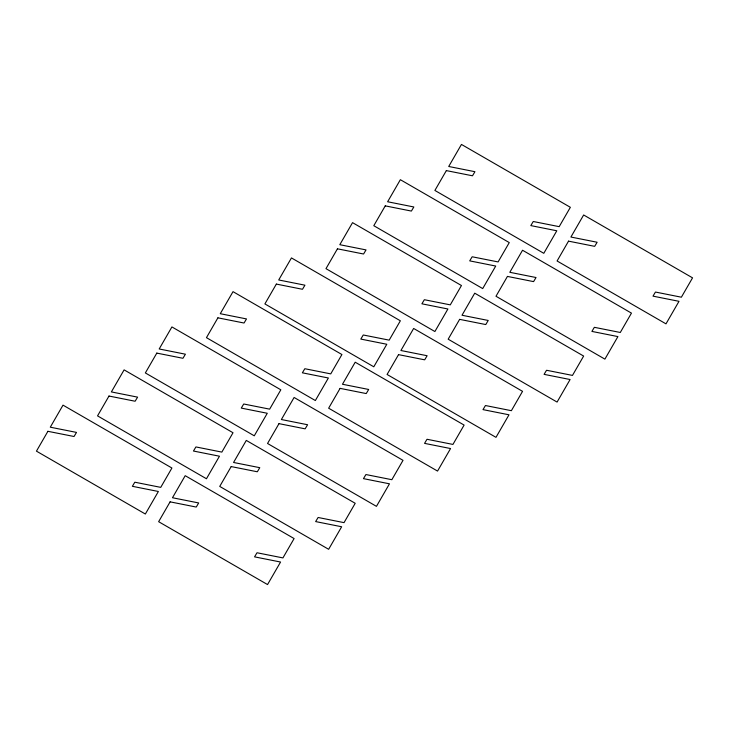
<?xml version="1.0" encoding="UTF-8"?>
<svg xmlns="http://www.w3.org/2000/svg" width="729" height="729" viewBox="0 0 729 729"><rect width="100%" height="100%" fill="white"/><g stroke="black" fill="none" stroke-linecap="round" stroke-linejoin="round"><path stroke-width="1.09" d="M47.904 431.313L36.45 451.151L145.353 514.027L158.375 491.483L132.368 486.307L134.819 482.206L160.745 487.364L171.916 468.018L63.013 405.142L50.283 427.194L76.499 432.406L74.048 436.507L47.904 431.313M108.995 396.038L97.54 415.876L206.453 478.753L219.465 456.208L193.458 451.032L195.91 446.932L221.844 452.098L233.016 432.744L124.103 369.867L111.373 391.92L137.59 397.141L135.138 401.242L108.995 396.038M156.808 353.1L145.353 372.938L254.266 435.814L267.279 413.27L241.272 408.094L243.723 403.994L269.657 409.151L280.829 389.805L171.916 326.929L159.186 348.981L185.403 354.194L182.952 358.294L156.808 353.1M217.907 317.826L206.453 337.664L315.356 400.54L328.378 377.996L302.371 372.82L304.813 368.719L330.747 373.886L341.919 354.531L233.016 291.655L220.276 313.707L246.502 318.928L244.051 323.029L217.907 317.826M276.346 284.082L264.891 303.92L373.795 366.796L386.807 344.261L360.809 339.085L363.252 334.985L389.186 340.142L400.358 320.796L291.454 257.92L278.715 279.972L304.932 285.185L302.489 289.285L276.346 284.082M170.094 501.853L158.64 521.691L267.543 584.567L280.565 562.032L254.558 556.856L257 552.755L282.934 557.913L294.106 538.558L185.202 475.682L172.472 497.743L198.689 502.955L196.238 507.056L170.094 501.853M337.436 248.817L325.981 268.655L434.894 331.531L447.907 308.987L421.9 303.811L424.351 299.71L450.285 304.868L461.457 285.522L352.544 222.646L339.814 244.698L366.031 249.91L363.58 254.011L337.436 248.817M231.184 466.578L219.73 486.416L328.642 549.301L341.655 526.757L315.648 521.581L318.099 517.481L344.033 522.638L355.205 503.292L246.293 440.416L233.562 462.468L259.779 467.681L257.328 471.781L231.184 466.578M385.249 205.87L373.795 225.708L482.707 288.584L495.72 266.049L469.713 260.873L472.164 256.772L498.098 261.93L509.27 242.584L400.358 179.698L387.628 201.76L413.844 206.972L411.393 211.073L385.249 205.87M278.997 423.64L267.543 443.478L376.456 506.354L389.468 483.81L363.461 478.643L365.912 474.543L391.847 479.7L403.019 460.345L294.106 397.469L281.376 419.53L307.592 424.743L305.141 428.843L278.997 423.64M446.348 170.604L434.894 190.442L543.798 253.318L556.81 230.774L530.812 225.598L533.254 221.498L559.189 226.655L570.36 207.309L461.457 144.433L448.718 166.485L474.934 171.698L472.492 175.798L446.348 170.604M340.097 388.366L328.642 408.204L437.546 471.08L450.558 448.545L424.56 443.369L427.003 439.268L452.937 444.426L464.109 425.08L355.205 362.204L342.466 384.256L368.683 389.468L366.24 393.569L340.097 388.366M398.535 354.631L387.081 374.469L495.984 437.345L508.997 414.801L482.999 409.625L485.441 405.524L511.375 410.691L522.547 391.336L413.644 328.46L400.904 350.512L427.121 355.734L424.679 359.834L398.535 354.631M459.625 319.357L448.171 339.195L557.084 402.071L570.096 379.527L544.089 374.36L546.54 370.259L572.475 375.417L583.647 356.062L474.734 293.186L462.004 315.247L488.22 320.459L485.769 324.56L459.625 319.357M507.439 276.419L495.984 296.256L604.897 359.133L617.91 336.588L591.902 331.413L594.354 327.312L620.288 332.479L631.46 313.124L522.547 250.247L509.817 272.3L536.034 277.521L533.582 281.622L507.439 276.419M568.529 241.144L557.084 260.982L665.987 323.858L679 301.314L653.002 296.147L655.444 292.047L681.378 297.204L692.55 277.849L583.647 214.973L570.907 237.034L597.124 242.247L594.682 246.347L568.529 241.144"/></g></svg>
